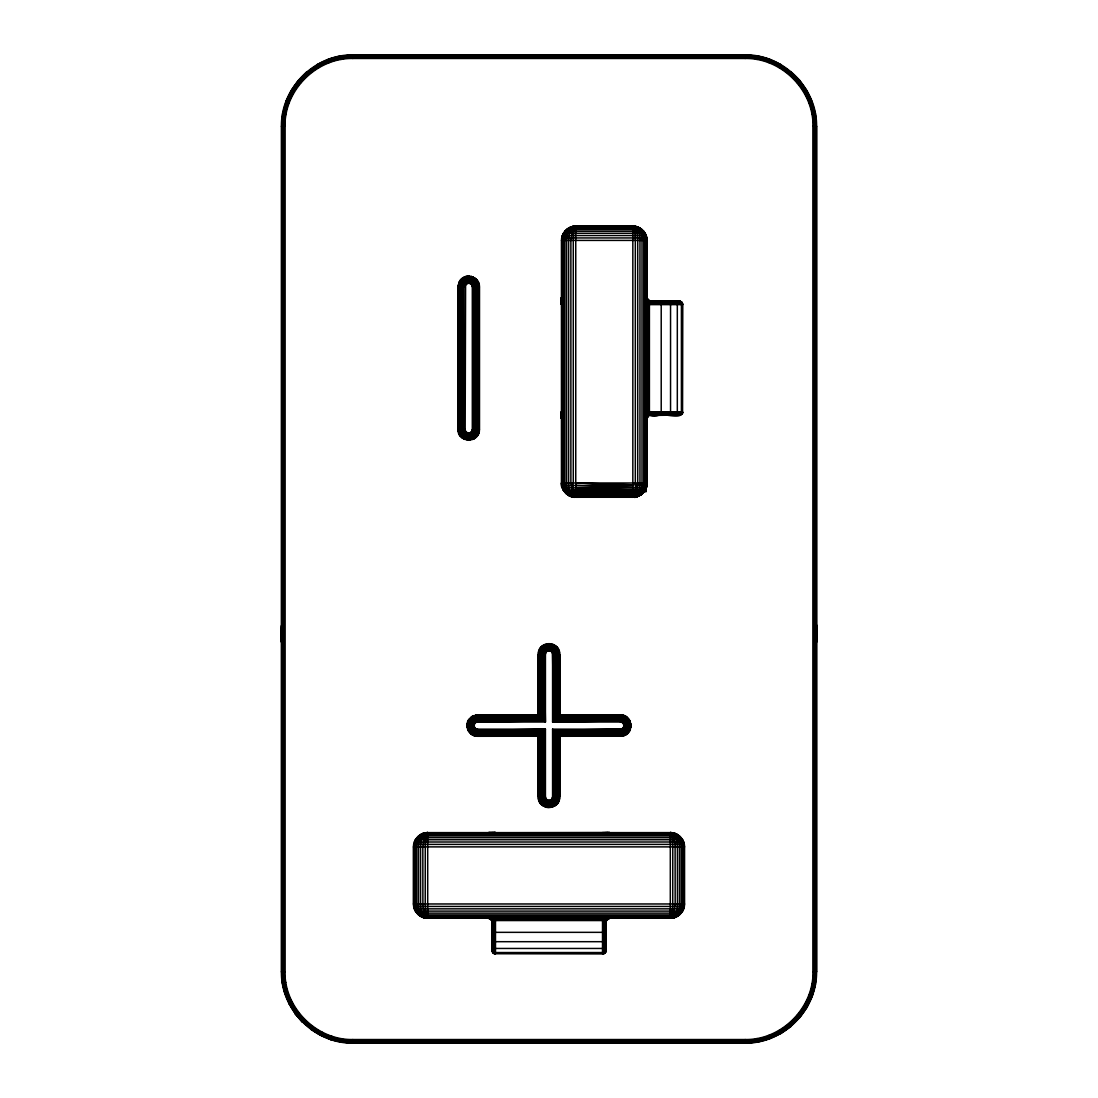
<?xml version="1.0" encoding="UTF-8"?>
<svg xmlns="http://www.w3.org/2000/svg" width="1098" height="1098" viewBox="0 0 1098 1098"><rect width="100%" height="100%" fill="white"/><g stroke="black" fill="none" stroke-linecap="round" stroke-linejoin="round"><path stroke-width="1.5" d="M494.924 953.874L494.855 918.367L609.212 918.244L606.974 919.438L606.069 921.62L606.027 950.964L604.614 953.229L602.514 953.915L494.388 953.737L492.961 952.872L492.975 919.685L490.463 918.244M494.388 953.737L494.224 918.642L603.612 918.655L604.133 953.517L603.077 953.874L603.077 918.779C607.867 917.763 606.961 920.083 602.514 919.548L495.486 919.548L493.867 918.848L493.867 953.517M622.195 736.031C634.754 734.74 632.983 714.112 620.356 715.004L559.609 714.976L559.706 654.243L552.569 654.243L552.569 722.017L559.609 714.976L559.706 654.243C560.282 640.477 537.732 640.45 538.294 654.243L538.391 714.976L545.432 722.017L545.432 654.243C545.239 649.645 552.761 649.645 552.569 654.243L553.68 720.906L620.356 720.906C626.546 720.357 626.533 730.746 620.356 730.403L553.68 730.28L553.68 796.942C553.955 802.967 544.045 802.967 544.32 796.942L544.32 730.28L477.644 730.403C471.467 730.746 471.454 720.357 477.644 720.906L544.32 720.906L544.196 654.243C543.839 648.053 554.229 648.053 553.68 654.243L553.68 720.906L554.764 654.243L553.735 653.406M554.764 654.243L554.778 719.821L620.356 720.906L552.569 722.017L620.356 722.017C624.556 721.811 625.146 728.578 620.974 729.099L622.209 736.127L559.609 736.209L559.349 796.942C559.939 810.269 538.061 810.269 538.651 796.942L538.651 735.948L477.644 735.866C464.427 736.442 464.427 714.743 477.644 715.32L538.651 715.237L538.665 654.243C538.226 641.026 559.802 641.012 559.266 654.243L559.5 715.086L620.356 715.251C633.56 714.825 633.587 736.401 620.356 735.866L559.156 735.756L558.923 796.942C559.486 809.72 538.514 809.72 539.077 796.942L538.844 735.756L477.644 735.495L539.077 735.523L539.077 796.942L539.351 735.248L477.644 734.905L539.653 734.933L539.653 796.942C539.132 808.965 558.868 808.965 558.333 796.942L558.923 735.523L620.356 735.344C632.901 735.88 632.901 715.306 620.356 715.841L558.923 715.663L558.745 654.243C559.294 641.685 538.706 641.685 539.255 654.243L539.077 715.663L477.644 715.841C465.099 715.306 465.099 735.88 477.644 735.344L539.077 735.523M538.651 715.237L538.734 654.243L538.844 715.429L477.644 715.69L539.077 715.663L539.091 654.243L538.844 715.429L477.644 715.32L538.5 715.086L538.665 654.243M476.82 720.864L477.644 719.821L543.222 719.821L543.236 654.243L542.192 718.778L477.644 718.463C468.462 718.051 468.462 733.121 477.644 732.723L541.245 733.354L541.245 796.942C540.792 806.934 557.208 806.934 556.755 796.942L556.755 733.354L620.356 734.191L557.619 734.205L557.619 796.942C558.1 808.032 539.9 808.032 540.381 796.942L540.381 734.205L477.644 734.191L539.653 734.933L477.644 734.631C466.019 735.125 466.019 716.047 477.644 716.555L539.653 716.253L539.681 654.243L539.351 715.937L477.644 716.267L539.653 716.253L540.408 654.243L540.381 716.98L477.644 716.994L541.245 717.831L541.863 654.243C541.465 645.048 556.535 645.048 556.137 654.243L555.808 718.778L620.356 719.821L621.18 720.864M682.736 304.064L647.655 304.064L647.106 297.489L647.504 412.903L682.558 412.862L682.778 304.626L681.734 302.101L679.209 301.058M679.772 301.099L648.726 300.852L647.106 304.517L647.106 297.929L647.957 300.207L647.23 303.597L647.23 412.272L682.723 412.272L647.106 411.654M647.683 411.654L647.889 299.727L647.106 304.517L649.014 301.648L650.675 301.058L647.889 299.727M647.106 297.503L647.271 300.564L649.412 304.626L649.412 411.654C649.563 413.85 647.216 413.987 648.41 411.654L648.259 301.909L650.057 301.003L649.316 300.797L649.014 301.648L681.309 301.744M606.082 929.155L605.039 931.406L602.514 932.339L495.486 932.339L492.096 930.13L492.179 919.918L494.306 918.312L602.514 918.82M492.604 952.446L492.329 920.44L492.961 952.872M545.432 654.243L538.294 654.243L538.322 714.908L477.644 715.004L472.305 716.321L469.532 718.778M538.404 654.243L538.294 714.894L477.644 715.004L538.5 715.086L538.404 654.243L538.294 714.894L477.644 714.894L472.346 716.418M558.745 654.243L558.649 715.937L620.356 716.267L558.333 716.253L558.031 654.243C558.539 642.605 539.461 642.605 539.969 654.243L539.653 716.253M559.266 654.243L559.156 715.429L620.356 715.69L558.923 715.663L558.909 654.243L559.156 715.429L620.356 715.32L559.349 715.237L559.335 654.243L559.5 715.086L620.356 715.004L559.678 714.908L559.596 654.243M620.356 735.935L559.349 735.948L558.923 796.942L558.923 735.523L620.356 735.495L559.156 735.756L620.356 735.935L559.5 736.099L559.609 796.942C560.405 810.708 537.636 810.722 538.294 796.942L538.322 736.278L545.432 729.154L477.644 729.154C473.06 729.36 473.06 721.825 477.644 722.017L544.32 720.906L477.644 719.821M561.627 304.077L561.49 297.668L561.49 304.626M677.864 301.058L680.376 302.101L681.405 304.626L681.405 411.654L682.572 412.875L680.321 415.044L648.891 415.483L647.244 411.654L647.106 415.003L647.106 304.626L682.778 304.626M682.393 303.007L648.067 303.007L647.189 300.248M492.302 951.966L491.931 919.548L489.406 918.244L495.376 918.244L492.659 919.259L490.284 918.244L494.937 918.353M620.356 719.821L554.778 719.821L555.012 654.243C555.341 646.502 542.659 646.502 542.988 654.243L542.192 718.778L477.644 718.792L543.222 719.821L544.196 654.243L545.432 722.017L477.644 722.017L477.644 714.894M606.041 929.649L606.302 920.591L609.637 918.244L606.041 920.289L605.904 930.13L605.863 920.755L602.569 918.244L607.208 918.271L605.863 918.244M620.974 729.099L553.68 730.28L620.356 731.364L554.778 731.364L554.778 796.942C555.094 804.381 542.906 804.381 543.222 796.942L543.222 731.364L477.644 731.364L542.192 732.393L542.192 796.942C541.808 805.712 556.192 805.712 555.808 796.942L555.808 732.393L620.356 732.723C629.538 733.121 629.538 718.051 620.356 718.463L556.755 717.831L557.153 654.243C557.606 643.744 540.394 643.744 540.847 654.243L540.381 716.98L477.644 716.555M558.333 734.933L620.356 734.905L558.649 735.248L558.333 796.942L558.333 734.933L620.356 734.631C631.981 735.125 631.981 716.047 620.356 716.555L558.333 716.253L558.319 654.243L558.649 715.937L620.356 715.841M281.431 635.797L281.637 625.489L281.431 641.822L281.651 625.009M558.031 654.243L557.619 716.98L620.356 717.433C630.856 716.98 630.856 734.205 620.356 733.752L556.755 733.354L620.356 733.34L555.808 732.393L620.356 732.393L554.778 731.364L620.356 731.597C628.083 731.941 628.083 719.245 620.356 719.588L555.808 718.778L555.794 654.243L554.778 719.821M608.457 918.244L605.492 920.138L605.396 952.446L602.514 953.915L602.514 918.244L608.457 918.436L604.133 918.244M561.49 298.285L561.49 304.517L561.49 297.489L561.49 304.517L561.723 303.35M647.106 303.007L647.106 301.277M603.735 953.695L605.602 952.131L606.082 949.001L605.396 952.446M492.096 951.444L491.918 921.798C492.096 913.824 494.278 929.183 492.604 931.022L492.384 920.316L490.943 918.683L488.596 918.244L490.586 918.861L492.11 920.879L492.096 930.13L491.739 920.7L489.283 918.244L495.376 918.244L494.388 919.397C492.673 918.504 494.251 921.208 495.486 920.549L602.514 920.549L608.059 918.257L607.057 918.285M620.356 717.433L556.755 717.831L557.592 654.243L557.619 716.98L620.356 716.994L558.333 716.253M677.864 415.222L682.723 412.272L682.393 413.273L648.067 413.273C646.118 423.801 646.53 409.678 648.259 412.752C648.108 417.103 661.092 417.693 661.216 411.654L661.216 304.626L660.282 302.101L658.018 301.058M561.531 298.807L561.654 298.587M816.569 625.009L816.569 638.858L816.514 625.009L816.569 628.701L816.363 626.189M492.096 930.13L491.89 920.508L492.769 919.397L493.867 920.22L493.565 918.697L494.924 918.779M561.503 302.636L561.49 299.658M647.134 299.081C648.149 302.115 645.844 298.107 649.014 301.648M605.863 951.568L606.041 949.55M281.651 641.987L281.459 638.652M604.614 931.735L605.025 919.685C607.18 919.74 606.37 921.249 605.712 918.902L603.694 918.312M647.12 416.513L648.918 414.522L647.271 415.717L647.106 418.544L647.106 411.764L648.067 413.273M281.431 638.858L281.459 635.618M281.623 638.226L281.431 641.822L281.431 632.077M561.49 413.946L561.49 418.571L561.49 411.654M647.12 413.123C648.671 417.13 648.026 414.509 647.106 418.791C649.042 407.646 675.284 419.807 680.829 414.824L648.053 414.701L647.216 416.897L649.192 414.756L659.898 414.536C646.022 410.336 650.126 420.314 647.106 411.764M647.106 304.517L647.408 300.866M561.531 302.774L561.586 300.358M281.431 641.987L281.637 639.297M681.405 411.654L681.24 412.752M606.082 944.98L605.039 947.437L602.514 948.452L495.486 948.452L492.961 947.437L491.918 944.98M459.417 281.747C463.795 271.947 480.059 276.133 479.428 286.784L479.428 429.483C479.991 443.194 457.427 443.29 458.031 429.483L458.031 286.784L459.321 281.692L465.593 285.096C467.117 281.87 472.483 283.229 472.305 286.784L472.305 429.483C472.497 434.081 464.962 434.081 465.168 429.483L465.593 285.096M465.223 430.114L458.195 431.349L458.141 286.784L458.278 285.041L465.209 286.207M469.024 283.229L469.615 276.12M546.379 807.318L548.122 807.524L548.712 800.497L551.416 799.564L552.569 796.942L552.569 729.154L620.356 729.154L620.356 736.291M606.082 938.323L605.039 940.698L602.514 941.686L495.486 941.686L492.961 940.698L491.918 938.323M684.342 903.97C684.466 911.491 677.919 918.422 670.302 918.244L427.698 918.244C420.081 918.367 413.301 911.601 413.438 903.97L413.438 846.887C413.301 839.256 420.081 832.49 427.698 832.613L670.302 832.613C677.919 832.49 684.699 839.256 684.562 846.887L684.562 903.97C684.713 911.615 677.891 918.299 670.302 918.244L670.302 832.613C677.891 832.504 684.493 839.339 684.342 846.887M281.486 126.256L281.431 971.744C280.717 1009.899 314.646 1043.827 352.787 1043.1L745.213 1043.1C783.382 1043.773 817.173 1009.885 816.569 971.744L816.569 126.256C817.228 88.101 783.354 54.241 745.213 54.9L352.787 54.955C314.632 54.173 280.786 88.128 281.431 126.256L285 126.256C284.382 90.009 316.54 57.837 352.787 58.469L745.213 58.469C781.46 57.837 813.618 90.009 813 126.256L813 971.744C813.618 1007.991 781.46 1040.163 745.213 1039.532L352.787 1039.532C316.553 1040.218 284.313 1007.991 285 971.744L285 126.256M282.735 113.904L281.651 126.256L281.651 971.744L282.364 982.902L284.986 993.786L288.321 992.702M548.712 800.497L546.186 799.138L545.432 796.942L538.294 796.942L538.391 736.209L477.644 736.291C468.928 736.689 463.534 725.147 469.45 718.71L474.912 723.294M468.475 730.884L467.062 725.586L468.475 720.288M561.49 482.996L561.709 485.481L632.832 485.481L575.75 482.996L646.928 485.234C645.953 491.89 639.667 497.545 632.832 497.092L575.75 497.27L575.75 226.147C568.16 226.023 561.558 232.858 561.709 240.407L561.6 486.606L561.49 240.407C561.353 232.776 568.133 226.01 575.75 226.147L632.832 226.147C640.463 226.01 647.244 232.776 647.106 240.407L647.106 482.996C647.271 490.628 640.45 497.421 632.832 497.27L575.75 497.27C568.119 497.435 561.325 490.628 561.49 482.996L647.106 482.996C647.244 490.628 640.463 497.408 632.832 497.27L632.832 226.147C640.436 226.023 647.024 232.858 646.887 240.407L646.887 482.996L645.363 489.475L642.014 493.935M561.627 417.611L561.49 418.791L561.627 412.203M629.525 730.884L630.938 725.586L629.525 720.288M815.265 984.096L816.349 971.744M606.082 950.346L602.514 952.542L495.486 952.542L492.961 951.499L491.918 949.001M606.082 921.798L604.71 918.532L602.569 918.244L605.341 919.259M647.147 303.309L647.573 301.154L649.453 300.838L647.106 298.683M660.598 302.526L648.547 302.115L648.891 300.577M561.49 304.517L561.654 303.199M648.41 411.654L647.285 303.734L682.613 303.528M607.633 832.86L609.651 832.613L494.841 832.778L509.074 832.833M491.918 921.798L494.608 918.422M341.629 1042.222L342.178 1038.694M466.87 440.024L468.105 432.996M475.791 736.127L477.026 729.099M561.723 412.93L561.49 411.764L561.545 418.16M549.618 650.73L550.853 643.702M620.974 722.072L622.209 715.045L625.695 716.321M756.989 59.498L757.606 55.984M604.133 919.191L609.033 918.285L605.273 918.312M647.189 303.446L647.998 300.907C654.806 301.387 672.031 301.73 680.829 301.442M647.189 412.821L647.161 418.16M469.601 283.325L471.358 276.408M546.392 807.236L548.122 800.401M559.472 798.685L559.129 800.415L552.376 798.095M575.75 226.147C569.08 226.764 566.582 234.67 566.582 240.407L566.582 482.996C566.582 488.747 569.08 496.639 575.75 497.27C568.695 497.037 564.701 489.365 564.825 482.996L564.825 240.407C564.701 234.052 568.695 226.38 575.75 226.147C569.711 227.437 568.846 235.274 568.627 240.407L568.627 482.996C568.846 488.13 569.711 495.967 575.75 497.27C568.435 497.243 563.233 489.9 563.398 482.996L563.398 240.407C563.233 233.517 568.435 226.174 575.75 226.147L572.621 229.482L570.878 240.407L570.878 482.996L572.621 493.935L575.75 497.27C568.27 497.367 562.19 490.298 562.341 482.996L562.341 240.407C562.19 233.105 568.256 226.064 575.75 226.147C572.744 229.921 573.76 235.796 573.28 240.407L573.28 482.996C571.138 486.071 577.905 499.727 573.28 497.051C567.46 496.035 562.574 491.177 561.668 485.234M647.271 414.124C646.928 419.738 648.493 416.581 647.106 413.273M330.745 1039.614L331.843 1036.21M330.759 1039.559L341.656 1042.016L352.787 1042.88L745.213 1042.88M495.376 918.244L491.986 919.493L492.604 931.022M465.072 439.543L467.515 432.845M473.993 735.646L476.436 728.948M550.222 650.894L552.665 644.183L555.808 646.132L551.292 651.512M768.394 62.559L769.616 59.21L757.593 56.039M621.564 722.237L624.007 715.539M648.067 303.007L647.244 304.064M605.492 920.138L605.698 951.966M470.164 283.517L473.032 276.984M647.642 412.203L647.806 414.962L649.096 414.687M544.704 806.742L547.573 800.209M285.796 101.867L291.176 90.681L298.299 80.525L306.918 71.59M682.572 412.875L680.431 415.003M811.971 983.52L815.43 984.124L812.204 996.133L806.961 1007.401L799.824 1017.572L797.134 1015.321M569.272 495.72L575.75 497.27M604.133 920.22L604.435 918.697L602.514 918.381L495.486 918.244L495.486 953.915M330.8 1039.408L320.492 1035.126L322.016 1032.147M281.513 635.44L281.637 625.489M466.952 432.585L463.438 438.665L470.575 439.927M779.1 67.554L780.884 64.453M472.305 734.864L475.859 728.688M550.784 651.155L554.353 644.979M622.141 722.498L625.64 716.418M680.993 414.742L682.393 413.273M470.685 283.806L474.583 277.821M543.139 805.905L547.051 799.934M558.333 801.993L556.192 804.752L551.416 799.564M476.848 436.304L479.332 429.483L479.332 286.784M539.832 648.945L540.889 647.436M648.328 414.468L649.096 413.273L647.559 413.575M310.844 1029.471L312.944 1026.589M647.491 415.264L647.147 412.972M491.877 921.249L491.877 918.614L488.596 918.244M647.395 302.43L647.998 301.675M788.789 74.321L791.082 71.59M461.846 437.69L466.444 432.228M470.768 733.793L475.352 728.331M622.648 722.855L627.233 717.392M471.152 284.162L475.983 278.919L479.181 285.041M546.584 799.564L541.753 804.82L539.667 801.993M418.667 835.962L415.538 839.75L413.658 846.887L413.658 903.97C413.507 911.518 420.109 918.353 427.698 918.244L427.698 832.613L422.895 833.478L418.667 835.962L679.47 835.962M559.678 714.908L622.209 715.045M295.06 1013.687L302.375 1022.169L304.86 1019.685M790.944 1026.246L799.701 1017.475M493.867 918.244C491.231 917.324 491.396 920.344 489.969 918.628M493.867 919.204L488.349 918.244L490.875 919.287L494.306 918.312M790.944 71.754L799.824 80.428L797.134 82.679M460.529 436.373L466.005 431.775M551.731 651.951L557.194 647.367M469.45 732.476L474.912 727.892M623.088 723.294L628.55 718.71M493.29 918.532L490.133 918.587M471.55 284.602L477.177 280.21M540.559 803.516L546.186 799.138M295.101 1013.66L297.956 1011.587M660.598 413.754L648.136 413.726L682.105 413.754M469.958 432.845L472.387 439.543L474.089 438.761L475.612 437.69L471.028 432.228M780.884 1033.547L791.082 1026.41M648.644 301.442L648.136 302.554L649.096 303.007M639.969 495.363L641.218 494.539L566.582 493.935L565.662 493.098M604.298 953.435L604.586 919.259M493.194 832.613L488.569 832.613L490.161 832.792M489.969 832.723L495.376 832.613L488.349 832.613M806.961 90.599L803.914 92.356M459.458 434.835L465.648 431.267M552.088 652.459L558.264 648.891M468.379 730.939L474.556 727.37M623.444 723.802L629.621 720.247M471.866 285.096L478.138 281.692M539.585 802.034L545.857 798.644M289.268 1004.121L292.397 1002.529M427.698 832.613L426.106 835.962L425.269 844.403L425.228 903.97C425.708 908.581 424.693 914.469 427.698 918.244C420.205 918.312 414.138 911.271 414.289 903.97L414.289 846.887C414.138 839.586 420.205 832.545 427.698 832.613L424.569 835.962L422.826 846.887L422.895 906.44L424.569 914.895L427.698 918.244C420.383 918.202 415.181 910.873 415.346 903.97L415.346 846.887C415.181 839.984 420.383 832.641 427.698 832.613C421.659 833.917 420.795 841.754 420.575 846.887L420.575 903.97C420.795 909.103 421.659 916.94 427.698 918.244C420.644 917.997 416.65 910.338 416.773 903.97L416.773 846.887C416.65 840.519 420.644 832.86 427.698 832.613C421.028 833.245 418.53 841.15 418.53 846.887L418.53 903.97C418.53 909.707 421.028 917.612 427.698 918.244M670.302 918.244L671.894 914.895L672.731 906.44L672.772 846.887C672.292 842.276 673.307 836.388 670.302 832.613C677.795 832.545 683.862 839.586 683.711 846.887L683.711 903.97C683.862 911.271 677.795 918.312 670.302 918.244L673.431 914.895L675.174 903.97L675.105 844.403L673.431 835.962L670.302 832.613C677.617 832.641 682.819 839.984 682.654 846.887L682.654 903.97C682.819 910.873 677.617 918.202 670.302 918.244C676.341 916.94 677.205 909.103 677.425 903.97L677.425 846.887C677.205 841.754 676.341 833.917 670.302 832.613C677.356 832.86 681.35 840.519 681.227 846.887L681.227 903.97C681.35 910.338 677.356 917.997 670.302 918.244C676.972 917.612 679.47 909.707 679.47 903.97L679.47 846.887C679.47 841.15 676.972 833.245 670.302 832.613M492.288 918.902L492.302 930.596M317.226 64.645L328.453 59.402M780.774 1033.355L769.547 1038.598L757.606 1042.016M567.364 494.539L570.878 496.406L637.252 496.571C628.825 500.908 637.952 487.388 635.317 482.996L635.317 240.407C634.836 235.796 635.852 229.921 632.832 226.147C640.326 226.064 646.406 233.105 646.242 240.407L646.242 482.996C646.42 490.298 640.326 497.353 632.832 497.27C637.787 494.924 637.252 487.69 637.718 482.996L637.718 240.407C637.252 235.713 637.787 228.508 632.832 226.147C640.161 226.174 645.363 233.517 645.199 240.407L645.199 482.996C645.377 489.9 640.161 497.257 632.832 497.27C638.885 495.98 639.75 488.13 639.969 482.996L639.969 240.407C639.75 235.274 638.885 227.437 632.832 226.147C639.901 226.38 643.895 234.052 643.771 240.407L643.771 482.996C643.908 489.365 639.901 497.051 632.832 497.27L635.069 497.092M607.839 832.792L602.514 832.764M635.317 497.051L639.311 495.72L642.769 493.098L575.75 493.935M603.063 832.751L609.431 832.613L606.508 832.641M637.718 496.406L639.311 495.72L568.627 495.363L563.398 490.133L561.709 485.481M812.204 101.867L808.91 103.061M458.676 433.147L465.374 430.704M552.349 653.022L559.06 650.579M467.597 729.25L474.295 726.807M623.705 724.378L630.403 721.935M478.852 283.311L472.099 285.631M545.624 798.095L538.871 800.415L538.445 798.699M606.425 832.833L607.482 832.613M490.957 832.915L495.376 832.613L494.073 832.792M609.033 832.682L609.651 832.613M340.394 55.984L328.398 59.251L329.606 62.559M647.559 302.691L682.105 302.526M490.628 918.257L490.641 919.067M647.12 414.701L647.944 416.499L647.395 413.85M490.531 832.751L489.049 832.655L495.376 832.613L493.922 832.737M811.971 114.48L815.485 113.863M552.514 653.626L559.541 652.377M467.117 727.452L474.13 726.217M623.87 724.968L630.883 723.733M469.601 276.229L466.128 276.518L461.558 278.988L466.321 284.162M472.25 286.207L479.291 285.027M538.528 798.685L545.486 797.532M548.122 807.524L551.608 807.236M282.529 982.875L285.837 982.353M492.357 832.888L495.376 832.613M494.21 832.847L495.486 832.778M632.832 497.27C639.516 496.653 642.014 488.747 642.014 482.996L642.014 240.407C642.001 234.67 639.516 226.764 632.832 226.147M493.496 832.641L492.069 832.778L493.633 832.655M491.424 918.408L490.641 918.477L492.728 918.312M340.435 56.19L352.787 55.12L745.213 55.12L757.565 56.19M658.018 415.222L650.208 415.14L659.006 415.044L648.794 414.962M757.593 1041.961L745.213 1043.045L745.213 1039.532M667.2 415.222L669.574 414.179L670.549 411.654L670.549 304.626L669.574 302.101L667.2 301.058M673.843 415.222L676.299 414.179L677.315 411.654L677.315 304.626L676.299 302.101L673.843 301.058M604.806 832.613L608.333 832.668M659.898 414.536L649.316 414.811L659.473 414.824M650.675 415.222L647.6 415.236M489.132 918.271L490.133 918.71M564.825 492.179L644.375 491.382M575.75 495.363L632.832 494.539M563.398 490.133L645.555 489.475M575.75 496.406L632.832 495.72M562.341 487.883L646.406 487.416M561.709 482.996C561.572 490.422 568.146 497.641 575.75 497.051L632.832 496.571M648.63 414.248L681.734 414.179M540.847 654.243L541.245 717.831L477.644 717.433C467.144 716.98 467.144 734.205 477.644 733.752L541.245 733.354M659.006 415.044L650.057 415.277M620.356 718.463L555.808 718.778L556.741 654.243L556.755 717.831M477.644 732.723L542.192 732.393L477.644 731.597C469.917 731.941 469.917 719.245 477.644 719.588L543.222 719.821M680.321 301.236L649.165 301.099M477.644 735.344L539.351 735.248L539.653 796.942M477.644 735.866L538.844 735.756L538.651 796.942L538.5 736.099L477.644 735.935L538.651 735.948M477.644 736.182L538.5 736.099L538.391 796.942L538.322 736.278L475.805 736.031M605.574 918.257C600.73 917.269 613.315 920.975 604.71 918.532M492.659 919.259L493.414 919.259L493.386 953.229M813 126.256L816.569 126.256M573.28 226.353L635.317 226.353M570.878 226.998L637.718 226.998M568.627 228.055L639.969 228.055M566.582 229.482L642.014 229.482M564.825 231.239L643.771 231.239M563.398 233.27L645.199 233.27M562.341 235.535L646.242 235.535M561.709 237.937L646.887 237.937M561.49 240.407L647.106 240.407M458.031 286.784L465.168 286.784M472.305 286.784L479.428 286.784M681.734 302.101L648.547 302.115L659.898 301.744L649.316 301.47L659.006 301.236M458.031 429.483L465.168 429.483M472.305 429.483L479.428 429.483M816.349 641.987L816.322 633.766L816.569 641.822L816.555 638.748M541.245 717.831L477.644 717.845L542.192 718.778L541.863 654.243M466.952 725.586L474.089 725.586M623.911 725.586L631.048 725.586M552.569 796.942L559.706 796.942L559.706 736.291L552.569 729.154M425.228 832.833L672.772 832.833M422.826 833.478L675.174 833.478M420.575 834.535L677.425 834.535M416.773 837.719L681.227 837.719M415.346 839.75L682.654 839.75M414.289 842.001L683.711 842.001M413.658 844.403L684.342 844.403M413.438 846.887L684.562 846.887M413.438 903.97L684.562 903.97M413.658 906.44L684.342 906.44M414.289 908.842L683.711 908.842M415.346 911.107L682.654 911.107M416.773 913.138L681.227 913.138M418.53 914.895L679.47 914.895M420.575 916.322L677.425 916.322M422.826 917.379L675.174 917.379M425.228 918.024L672.772 918.024M281.431 971.744L285 971.744M813 971.744L816.569 971.744M648.547 414.166L660.282 414.179M575.75 497.051L632.832 497.092M559.349 715.237L620.356 715.32M477.644 715.841L539.351 715.937L539.255 654.243M558.649 735.248L620.356 735.344M559.5 736.099L620.356 736.182L559.678 736.278L559.609 796.942L559.609 736.209M477.644 715.251L538.844 715.429M557.619 734.205L620.356 734.631M495.486 918.82L602.514 919.548M477.644 733.752L540.381 734.205M608.031 832.723L602.569 832.613L603.927 832.792M543.222 731.364L477.644 730.403L545.432 729.154L545.432 796.942M575.75 492.179L632.832 493.098M575.75 490.133L632.832 491.382M575.75 487.883L632.832 489.475M575.75 485.481L632.832 487.416M604.216 832.696L605.643 832.888M552.514 797.532L559.555 798.699M282.57 113.876L286.029 114.48M472.25 430.114L479.277 431.349M538.459 652.377L545.486 653.626M623.87 726.217L630.883 727.452M467.117 723.733L474.13 724.968M571.344 496.571L573.527 497.092M471.33 276.518L475.901 278.988M458.607 283.311L465.36 285.631M285.947 101.922L289.09 103.061M538.94 650.579L545.651 653.022M472.085 430.704L478.783 433.147M623.705 726.807L630.403 729.25M467.597 721.935L474.295 724.378M808.91 994.939L812.053 996.078M605.712 918.902L607.4 919.012L606.576 918.408M769.547 59.402L780.774 64.645M606.041 920.289L605.396 931.022L605.025 919.685L605.039 952.872M552.143 798.644L558.415 802.034M490.586 918.861C491.19 919.808 492.192 919.699 492.439 919.191M294.086 92.356L291.176 90.681M471.824 431.267L478.001 434.835M539.736 648.891L545.912 652.459M623.444 727.37L629.621 730.939M468.379 720.247L474.556 723.802M803.914 1005.644L807.003 1007.429M310.981 1029.293L320.492 1035.126M460.282 280.21L465.923 284.602M551.814 799.138L557.441 803.516M298.299 80.525L300.866 82.679M471.467 431.775L476.93 436.373M540.806 647.367L546.269 651.951M623.088 727.892L628.55 732.476M816.322 631.295L816.528 628.619L816.541 631.597M302.485 1022.046L295.238 1013.564L289.405 1004.039L285.137 993.731M307.056 71.754L309.211 74.321M622.648 728.331L627.233 733.793M546.708 651.512L542.124 646.049L545.377 644.293L547.778 650.894M788.789 1023.679L791.04 1026.369M470.768 717.392L475.352 722.855M490.875 919.287L491.355 919.575M799.701 80.525L806.824 90.681L812.053 101.922M459.554 434.781L460.611 436.304M557.111 647.436L558.168 648.945M462.876 277.821L466.774 283.806M550.949 799.934L554.861 805.905M317.116 64.453L318.9 67.554M470.52 432.585L474.089 438.761M622.141 728.688L625.695 734.864M779.1 1030.446L780.856 1033.493M543.647 644.979L547.216 651.155M472.305 716.321L475.859 722.498M816.377 638.226L816.569 641.822L816.487 635.44M464.427 276.984L467.295 283.517M553.268 806.659L550.427 800.209M769.602 1038.749L768.394 1035.441M621.564 728.948L624.007 735.646M473.993 715.539L476.436 722.237M647.161 298.107L647.944 299.781L647.326 298.711L647.12 299.932M466.101 276.408L467.858 283.325M549.878 800.401L551.621 807.318M756.989 1038.502L757.565 1041.81M547.147 643.702L548.382 650.73M469.354 432.996L470.589 440.024M475.791 715.045L477.026 722.072M340.407 56.039L341.011 59.498M816.541 634.164L816.39 631.679L816.569 635.797M561.558 415.36L561.49 411.764L561.654 413.068M561.503 413.644L561.641 415.058M815.265 113.904L816.349 126.256M549.878 807.524L549.288 800.497M467.858 276.229L468.434 283.229M816.363 639.297L816.569 641.987M816.349 636.236L816.514 638.542M561.49 411.764L561.558 413.356M816.39 635.262L816.541 638.652M493.386 931.735L492.975 919.685L492.961 931.406M647.189 416.183L647.175 414.413M603.077 918.779L603.612 953.737M816.514 126.256L816.514 971.744M745.213 54.9L745.213 58.469M646.146 488.322L646.146 491.739M645.432 488.322L645.432 491.739M644.553 488.322L644.553 491.739M620.356 714.894L620.356 722.017M561.915 483.189L561.915 486.606M559.349 735.948L559.349 796.942M549 643.538L549 650.675M477.644 729.154L477.644 736.291M468.736 433.051L468.736 440.188M352.787 54.9L352.787 58.469M352.787 1039.532L352.787 1043.1M281.513 638.432L281.431 641.822L281.61 635.262L281.568 638.336M458.593 285.096L458.456 429.483C457.88 442.714 479.579 442.714 479.002 429.483L479.002 286.784C479.606 274.61 460.007 272.99 458.593 285.096M459.115 285.178L458.978 429.483C458.442 442.041 479.03 442.041 478.481 429.483L478.481 286.784C479.057 275.241 460.446 273.704 459.115 285.178M459.815 285.302L459.691 429.483C459.197 441.121 478.275 441.121 477.767 429.483L477.767 286.784C478.303 276.078 461.064 274.651 459.815 285.302M460.693 285.453L460.584 429.483C460.117 439.982 477.342 439.982 476.889 429.483L476.889 286.784C477.369 277.121 461.805 275.831 460.693 285.453M461.695 285.617L461.599 429.483C461.201 438.678 476.271 438.678 475.859 429.483L475.859 286.784C476.285 278.329 462.67 277.204 461.695 285.617M462.807 285.796L462.725 429.483C462.382 437.224 475.077 437.224 474.734 429.483L474.734 286.784C475.091 279.674 463.631 278.714 462.807 285.796M463.987 286.002L463.919 429.483C463.658 435.673 473.801 435.673 473.54 429.483L473.54 286.784C473.814 281.088 464.646 280.333 463.987 286.002M282.996 113.945L281.912 126.256L281.912 971.744C281.198 1009.638 314.893 1043.333 352.787 1042.62L745.213 1042.62C783.107 1043.278 816.734 1009.638 816.089 971.744L816.089 126.256C816.734 88.362 783.107 54.722 745.213 55.38L352.787 55.38C319.34 55.037 288.458 80.95 282.996 113.945M283.339 114L282.268 126.256L282.268 971.744C281.555 1009.446 315.085 1042.976 352.787 1042.263L745.213 1042.263C782.915 1042.922 816.377 1009.446 815.732 971.744L815.732 126.256C816.377 88.554 782.915 55.078 745.213 55.737L352.787 55.737C319.504 55.394 288.788 81.17 283.339 114M283.778 114.082L282.708 126.256L282.708 971.744C282.008 1009.213 315.318 1042.537 352.787 1041.824L745.213 1041.824C782.682 1042.469 815.938 1009.213 815.292 971.744L815.292 126.256C815.938 88.787 782.682 55.531 745.213 56.176L352.787 56.176C319.71 55.833 289.186 81.458 283.778 114.082M284.272 114.165L283.215 126.256L283.215 971.744C282.515 1008.938 315.593 1042.016 352.787 1041.316L745.213 1041.316C782.407 1041.961 815.416 1008.938 814.785 971.744L814.785 126.256C815.416 89.062 782.407 56.039 745.213 56.684L352.787 56.684C319.957 56.355 289.652 81.774 284.272 114.165M284.835 114.274L283.778 126.256L283.778 971.744C283.092 1008.637 315.895 1041.453 352.787 1040.753L745.213 1040.753C782.105 1041.384 814.853 1008.637 814.222 971.744L814.222 126.256C814.853 89.363 782.105 56.616 745.213 57.247L352.787 57.247C320.218 56.918 290.16 82.144 284.835 114.274M285.425 114.37L284.382 126.256L284.382 971.744C283.696 1008.321 316.224 1040.849 352.787 1040.149L745.213 1040.149C781.79 1040.78 814.249 1008.321 813.618 971.744L813.618 126.256C814.249 89.679 781.79 57.22 745.213 57.851L352.787 57.851C320.506 57.521 290.709 82.528 285.425 114.37M816.569 641.822L816.432 638.336L816.569 641.822"/></g></svg>
